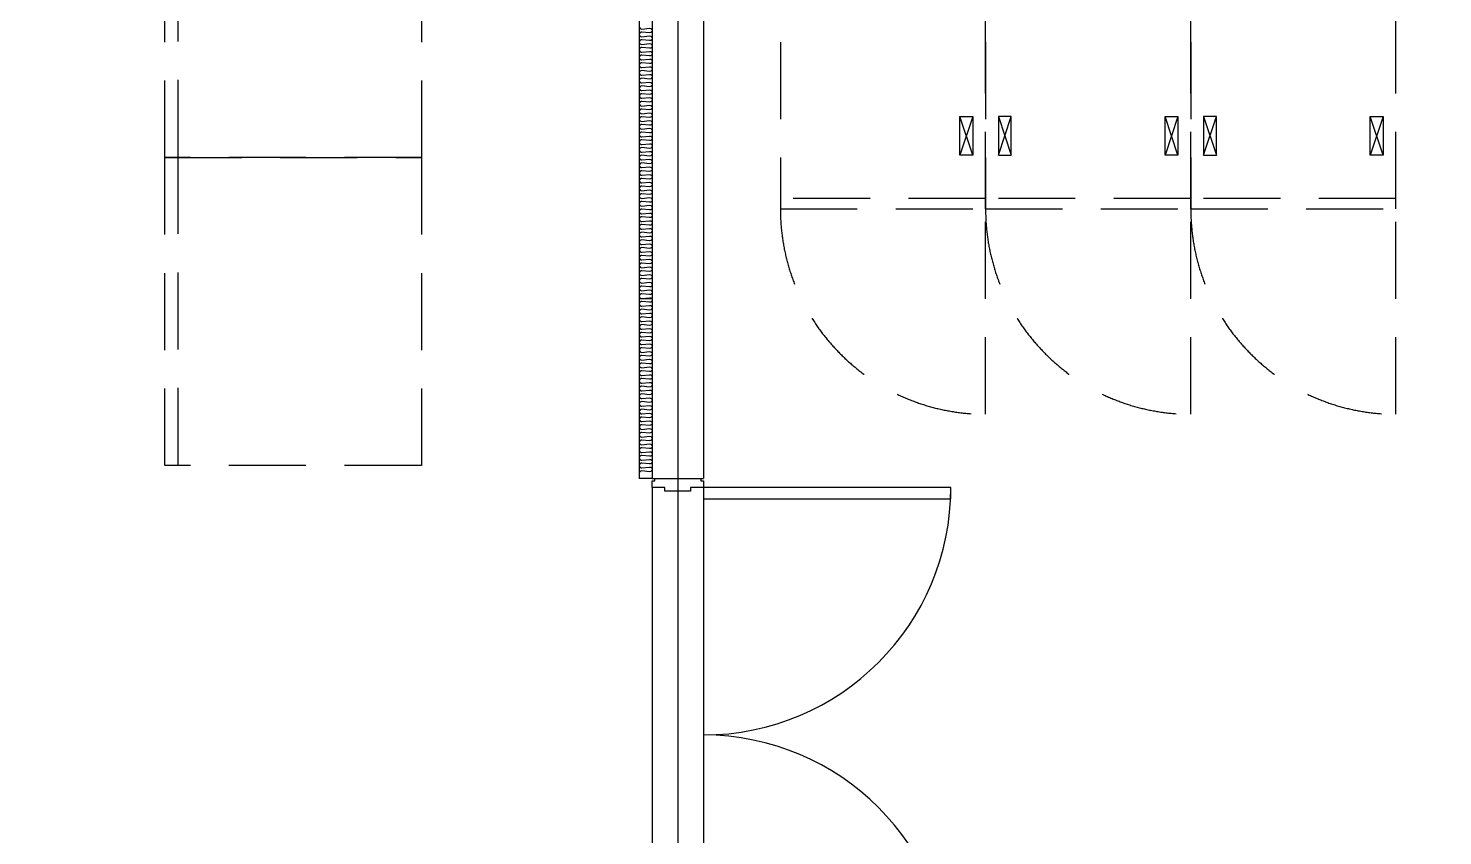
# Model space of a CAD drawing. Header units: millimetres. Extents: x -95754 to 177808, y 34455 to 149960.
# Drawn here: x 134171 to 139686, y 117063 to 120209 of the extents above; entities that cross this region are included whole.
import ezdxf

# ---------------------------------------------------------------- set-up
doc = ezdxf.new("R2010")
doc.units = ezdxf.units.MM
doc.header["$LTSCALE"] = 300
doc.linetypes.add('H1', pattern=[1.5, 1, -0.5])
for name, color, linetype in [('------00 Switch Gear', 8, 'Continuous'), ('A-DOOR', 4, 'Continuous'), ('A-DOOR-1', 1, 'Continuous'), ('A-DOOR-8', 8, 'Continuous'), ('A-ETC-전기', 253, 'H1'), ('A-WALL-D', 7, 'Continuous'), ('ISL', 251, 'Continuous')]:
    doc.layers.add(name, color=color, linetype=linetype)
doc.layers.add('A-ETC-AREA', color=21, linetype='Continuous', plot=False)

# ---------------------------------------------------------------- blocks, each defined once
blk = doc.blocks.new('FSD-5')
at = {"layer": 'A-DOOR'}
for p, q in [((0, 0), (0, 200)), ((2000, 0), (2000, 200))]:
    blk.add_line(p, q, dxfattribs=at)
for points in [[(35, 200), (80, 200), (80, 1165), (35, 1165)], [(1920, 200), (1965, 200), (1965, 1165), (1920, 1165)]]:
    blk.add_lwpolyline(points, close=True, dxfattribs=at)
for points in [[(0, 190), (10, 190), (10, 200), (35, 200), (35, 150), (50, 150), (50, 50), (35, 50), (35, 0), (10, 0), (10, 10), (0, 10)], [(2000, 190), (1990, 190), (1990, 200), (1965, 200), (1965, 150), (1950, 150), (1950, 50), (1965, 50), (1965, 0), (1990, 0), (1990, 10), (2000, 10)]]:
    blk.add_lwpolyline(points, dxfattribs=at)
at = {"layer": 'A-DOOR-1'}
for centre, start, end in [((35, 200), 0, 90), ((1965, 200), 90, 180)]:
    blk.add_arc(centre, 965, start, end, dxfattribs=at)
at = {"layer": 'A-DOOR-8'}
for p, q in [((35, 200), (1965, 200)), ((35, 0), (1965, 0))]:
    blk.add_line(p, q, dxfattribs=at)
blk = doc.blocks.new('UPS 600kV')
at = {"layer": 'A-ETC-전기'}
blk.add_line((800, 850), (-402.4, 850), dxfattribs=at)
blk.add_lwpolyline([(797.6, -100), (-402.4, -100), (-402.4, 900), (797.6, 900)], close=True, dxfattribs=at)

msp = doc.modelspace()

# ---------------------------------------------------------------- linework, layer by layer
at = {"layer": 'A-ETC-AREA'}
for points in [[(109303.6, 123005), (136703.6, 123005), (136703.6, 111105), (109303.6, 111105)], [(136703.6, 111105), (141403.6, 111105), (141403.6, 123005), (136703.6, 123005)]]:
    msp.add_lwpolyline(points, close=True, dxfattribs=at)
at = {"layer": 'A-ETC-전기'}
for p, q in [((137853.6, 119715), (137803.6, 119865)), ((137853.6, 119865), (137803.6, 119715)), ((137953.6, 119715), (138003.6, 119865)), ((137953.6, 119865), (138003.6, 119715)), ((138653.6, 119715), (138603.6, 119865)), ((138653.6, 119865), (138603.6, 119715)), ((138753.6, 119715), (138803.6, 119865)), ((138753.6, 119865), (138803.6, 119715)), ((139453.6, 119715), (139403.6, 119865)), ((139453.6, 119865), (139403.6, 119715)), ((137903.6, 119545), (137103.6, 119545)), ((137903.6, 118705, 0), (137903.6, 119547, 0)), ((138703.6, 119545), (137903.6, 119545)), ((138703.6, 118705, 0), (138703.6, 119547, 0)), ((139503.6, 119545), (138703.6, 119545)), ((139503.6, 118705, 0), (139503.6, 119547, 0))]:
    msp.add_line(p, q, dxfattribs=at)
at = {"layer": 'A-ETC-전기', "elevation": 0}
for points in [[(137903.6, 121505), (137103.6, 121505), (137103.6, 119505), (137903.6, 119505)], [(138703.6, 121505), (137903.6, 121505), (137903.6, 119505), (138703.6, 119505)], [(139503.6, 121505), (138703.6, 121505), (138703.6, 119505), (139503.6, 119505)], [(137853.6, 119865), (137853.6, 119715), (137803.6, 119715), (137803.6, 119865)], [(137953.6, 119865), (137953.6, 119715), (138003.6, 119715), (138003.6, 119865)], [(138653.6, 119865), (138653.6, 119715), (138603.6, 119715), (138603.6, 119865)], [(138753.6, 119865), (138753.6, 119715), (138803.6, 119715), (138803.6, 119865)], [(139453.6, 119865), (139453.6, 119715), (139403.6, 119715), (139403.6, 119865)]]:
    msp.add_lwpolyline(points, close=True, dxfattribs=at)
at = {"layer": 'A-ETC-전기'}
for centre in [(137903.6, 119505), (138703.6, 119505), (139503.6, 119505)]:
    msp.add_arc(centre, 800, 180, 270, dxfattribs=at)
at = {"layer": 'A-WALL-D'}
for p, q in [((136603.6, 122905), (136603.6, 118455)), ((136803.6, 122905), (136803.6, 118455))]:
    msp.add_line(p, q, dxfattribs=at)
at = {"layer": 'ISL'}
for p, q in [((136603.6, 119155), (136553.6, 119155)), ((136603.6, 118455), (136553.6, 118455))]:
    msp.add_line(p, q, dxfattribs=at)
at = {"layer": 'ISL', "elevation": 0}
msp.add_lwpolyline([(109453.6, 118665), (109453.6, 122855), (112753.6, 122855), (112753.6, 122355), (113553.6, 122355), (113553.6, 122855), (121303.6, 122855), (121303.6, 121855), (123853.6, 121855), (123853.6, 122355), (124353.6, 122355), (124353.6, 122855), (134353.6, 122855), (134353.6, 122355), (135153.6, 122355), (135153.6, 122855), (136553.6, 122855), (136553.6, 118455)], dxfattribs=at)
msp.add_lwpolyline([(136553.6, 120215, 0.44469), (136563.6, 120206), (136593.6, 120209, -1.108889), (136593.6, 120191), (136563.6, 120194, 0.44469), (136553.6, 120185, 0.44469), (136563.6, 120176), (136593.6, 120179, -1.108889), (136593.6, 120161), (136563.6, 120164, 0.44469), (136553.6, 120155, 0.44469), (136563.6, 120146), (136593.6, 120149, -1.108889), (136593.6, 120131), (136563.6, 120134, 0.44469), (136553.6, 120125, 0.44469), (136563.6, 120116), (136593.6, 120119, -1.108889), (136593.6, 120101), (136563.6, 120104, 0.44469), (136553.6, 120095, 0.44469), (136563.6, 120086), (136593.6, 120089, -1.108889), (136593.6, 120071), (136563.6, 120074, 0.44469), (136553.6, 120065, 0.44469), (136563.6, 120056), (136593.6, 120059, -1.108889), (136593.6, 120041), (136563.6, 120044, 0.44469), (136553.6, 120035, 0.44469), (136563.6, 120026), (136593.6, 120029, -1.108889), (136593.6, 120011), (136563.6, 120014, 0.44469), (136553.6, 120005, 0.44469), (136563.6, 119996), (136593.6, 119999, -1.108889), (136593.6, 119981), (136563.6, 119984, 0.44469), (136553.6, 119975, 0.44469), (136563.6, 119966), (136593.6, 119969, -1.108889), (136593.6, 119951), (136563.6, 119954, 0.44469), (136553.6, 119945, 0.44469), (136563.6, 119936), (136593.6, 119939, -1.108889), (136593.6, 119921), (136563.6, 119924, 0.44469), (136553.6, 119915, 0.44469), (136563.6, 119906), (136593.6, 119909, -1.108889), (136593.6, 119891), (136563.6, 119894, 0.44469), (136553.6, 119885, 0.44469), (136563.6, 119876), (136593.6, 119879, -1.108889), (136593.6, 119861), (136563.6, 119864, 0.44469), (136553.6, 119855, 0.44469), (136563.6, 119846), (136593.6, 119849, -1.108889), (136593.6, 119831), (136563.6, 119834, 0.44469), (136553.6, 119825, 0.44469), (136563.6, 119816), (136593.6, 119819, -1.108889), (136593.6, 119801), (136563.6, 119804, 0.44469), (136553.6, 119795, 0.44469), (136563.6, 119786), (136593.6, 119789, -1.108889), (136593.6, 119771), (136563.6, 119774, 0.44469), (136553.6, 119765, 0.44469), (136563.6, 119756), (136593.6, 119759, -1.108889), (136593.6, 119741), (136563.6, 119744, 0.44469), (136553.6, 119735, 0.44469), (136563.6, 119726), (136593.6, 119729, -1.108889), (136593.6, 119711), (136563.6, 119714, 0.44469), (136553.6, 119705, 0.44469), (136563.6, 119696), (136593.6, 119699, -1.108889), (136593.6, 119681), (136563.6, 119684, 0.44469), (136553.6, 119675, 0.44469), (136563.6, 119666), (136593.6, 119669, -1.108889), (136593.6, 119651), (136563.6, 119654, 0.44469), (136553.6, 119645, 0.44469), (136563.6, 119636), (136593.6, 119639, -1.108889), (136593.6, 119621), (136563.6, 119624, 0.44469), (136553.6, 119615, 0.44469), (136563.6, 119606), (136593.6, 119609, -1.108889), (136593.6, 119591), (136563.6, 119594, 0.44469), (136553.6, 119585, 0.44469), (136563.6, 119576), (136593.6, 119579, -1.108889), (136593.6, 119561), (136563.6, 119564, 0.44469), (136553.6, 119555, 0.44469), (136563.6, 119546), (136593.6, 119549, -1.108889), (136593.6, 119531), (136563.6, 119534, 0.44469), (136553.6, 119525, 0.44469), (136563.6, 119516), (136593.6, 119519, -1.108889), (136593.6, 119501), (136563.6, 119504, 0.44469), (136553.6, 119495, 0.44469), (136563.6, 119486), (136593.6, 119489, -1.108889), (136593.6, 119471), (136563.6, 119474, 0.44469), (136553.6, 119465, 0.44469), (136563.6, 119456), (136593.6, 119459, -1.108889), (136593.6, 119441), (136563.6, 119444, 0.44469), (136553.6, 119435, 0.44469), (136563.6, 119426), (136593.6, 119429, -1.108889), (136593.6, 119411), (136563.6, 119414, 0.44469), (136553.6, 119405, 0.44469), (136563.6, 119396), (136593.6, 119399, -1.108889), (136593.6, 119381), (136563.6, 119384, 0.44469), (136553.6, 119375, 0.44469), (136563.6, 119366), (136593.6, 119369, -1.108889), (136593.6, 119351), (136563.6, 119354, 0.44469), (136553.6, 119345, 0.44469), (136563.6, 119336), (136593.6, 119339, -1.108889), (136593.6, 119321), (136563.6, 119324, 0.44469), (136553.6, 119315, 0.44469), (136563.6, 119306), (136593.6, 119309, -1.108889), (136593.6, 119291), (136563.6, 119294, 0.44469), (136553.6, 119285, 0.44469), (136563.6, 119276), (136593.6, 119279, -1.108889), (136593.6, 119261), (136563.6, 119264, 0.44469), (136553.6, 119255, 0.44469), (136563.6, 119246), (136593.6, 119249, -1.108889), (136593.6, 119231), (136563.6, 119234, 0.44469), (136553.6, 119225, 0.44469), (136563.6, 119216), (136593.6, 119219, -1.108889), (136593.6, 119201), (136563.6, 119204, 0.44469), (136553.6, 119195, 0.44469), (136563.6, 119186), (136593.6, 119189, -1.108889), (136593.6, 119171), (136563.6, 119174, 0.44469), (136553.6, 119165, 0.44469), (136563.6, 119156), (136593.6, 119159, -1.108889), (136593.6, 119141), (136563.6, 119144, 0.44469), (136553.6, 119135, 0.44469), (136563.6, 119126), (136593.6, 119129, -1.108889), (136593.6, 119111), (136563.6, 119114, 0.44469), (136553.6, 119105, 0.44469), (136563.6, 119096), (136593.6, 119099, -1.108889), (136593.6, 119081), (136563.6, 119084, 0.44469), (136553.6, 119075, 0.44469), (136563.6, 119066), (136593.6, 119069, -1.108889), (136593.6, 119051), (136563.6, 119054, 0.44469), (136553.6, 119045, 0.44469), (136563.6, 119036), (136593.6, 119039, -1.108889), (136593.6, 119021), (136563.6, 119024, 0.44469), (136553.6, 119015, 0.44469), (136563.6, 119006), (136593.6, 119009, -1.108889), (136593.6, 118991), (136563.6, 118994, 0.44469), (136553.6, 118985, 0.44469), (136563.6, 118976), (136593.6, 118979, -1.108889), (136593.6, 118961), (136563.6, 118964, 0.44469), (136553.6, 118955, 0.44469), (136563.6, 118946), (136593.6, 118949, -1.108889), (136593.6, 118931), (136563.6, 118934, 0.44469), (136553.6, 118925, 0.44469), (136563.6, 118916), (136593.6, 118919, -1.108889), (136593.6, 118901), (136563.6, 118904, 0.44469), (136553.6, 118895, 0.44469), (136563.6, 118886), (136593.6, 118889, -1.108889), (136593.6, 118871), (136563.6, 118874, 0.44469), (136553.6, 118865, 0.44469), (136563.6, 118856), (136593.6, 118859, -1.108889), (136593.6, 118841), (136563.6, 118844, 0.44469), (136553.6, 118835, 0.44469), (136563.6, 118826), (136593.6, 118829, -1.108889), (136593.6, 118811), (136563.6, 118814, 0.44469), (136553.6, 118805, 0.44469), (136563.6, 118796), (136593.6, 118799, -1.108889), (136593.6, 118781), (136563.6, 118784, 0.44469), (136553.6, 118775, 0.44469), (136563.6, 118766), (136593.6, 118769, -1.108889), (136593.6, 118751), (136563.6, 118754, 0.44469), (136553.6, 118745, 0.44469), (136563.6, 118736), (136593.6, 118739, -1.108889), (136593.6, 118721), (136563.6, 118724, 0.44469), (136553.6, 118715, 0.44469), (136563.6, 118706), (136593.6, 118709, -1.108889), (136593.6, 118691), (136563.6, 118694, 0.44469), (136553.6, 118685, 0.44469), (136563.6, 118676), (136593.6, 118679, -1.108889), (136593.6, 118661), (136563.6, 118664, 0.44469), (136553.6, 118655, 0.44469), (136563.6, 118646), (136593.6, 118649, -1.108889), (136593.6, 118631), (136563.6, 118634, 0.44469), (136553.6, 118625, 0.44469), (136563.6, 118616), (136593.6, 118619, -1.108889), (136593.6, 118601), (136563.6, 118604, 0.44469), (136553.6, 118595, 0.44469), (136563.6, 118586), (136593.6, 118589, -1.108889), (136593.6, 118571), (136563.6, 118574, 0.44469), (136553.6, 118565, 0.44469), (136563.6, 118556), (136593.6, 118559, -1.108889), (136593.6, 118541), (136563.6, 118544, 0.44469), (136553.6, 118535, 0.44469), (136563.6, 118526), (136593.6, 118529, -1.108889), (136593.6, 118511), (136563.6, 118514, 0.44469), (136553.6, 118505, 0.44469), (136563.6, 118496), (136593.6, 118499, -1.108889), (136593.6, 118481), (136563.6, 118484, 0.44469), (136553.6, 118475)], format="xyb", dxfattribs=at)

# ---------------------------------------------------------------- block references
at = {"layer": '------00 Switch Gear', "rotation": 90}
for p in [(135603.6, 120107.4), (135603.6, 118907.4)]:
    msp.add_blockref('UPS 600kV', p, dxfattribs=at)
at = {"layer": 'A-DOOR', "rotation": 270}
msp.add_blockref('FSD-5', (136603.6, 118455), dxfattribs=at)

doc.saveas('drawing.dxf')
